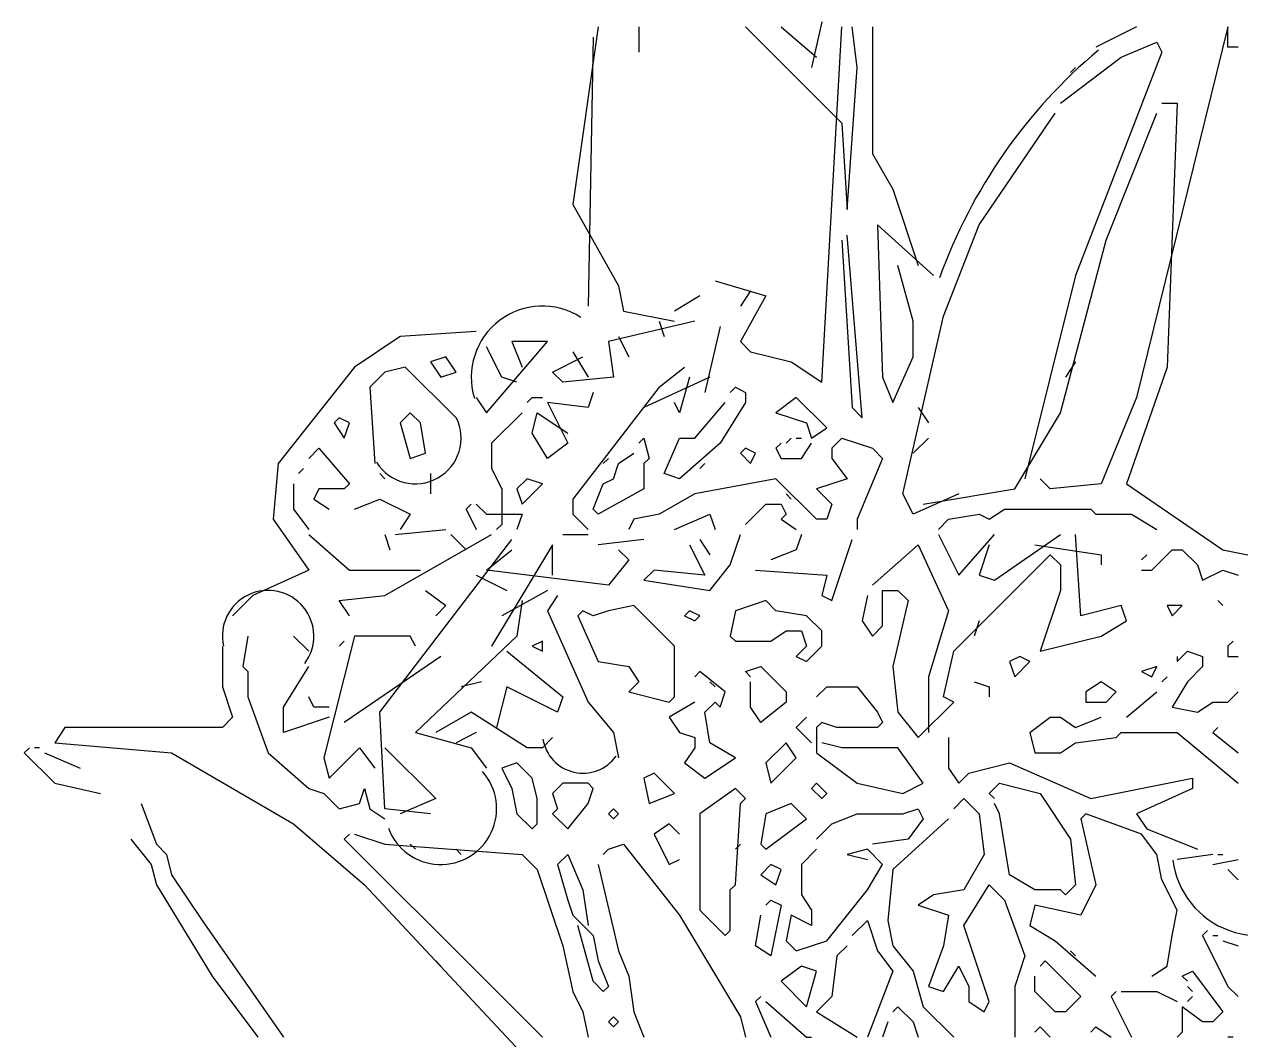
# Model space of a CAD drawing. Header units: inches. Extents: x 10 to 52.5, y 12.2 to 37.
# Drawn here: x 50.4071 to 50.5942, y 22.1215 to 22.2777 of the extents above; entities that cross this region are included whole.
import ezdxf

# ---------------------------------------------------------------- set-up
doc = ezdxf.new("R2010")
doc.units = ezdxf.units.IN
doc.header["$MEASUREMENT"] = 0
doc.layers.add('02', color=2, linetype='Continuous')

msp = doc.modelspace()

# ---------------------------------------------------------------- linework, layer by layer
at = {"layer": '02'}
for p, q in [((50.49540278325303, 22.27731862743388), (50.49149749973304, 22.24998167891175)), ((50.50165122407935, 22.27731862743388), (50.50165122407935, 22.27341334381202)), ((50.51805338971763, 22.27731862743388), (50.52352078117411, 22.27185123589009)), ((50.52352078117411, 22.27731862743388), (50.52898816343377, 22.27263229445674)), ((50.52976922200042, 22.27809967678916), (50.52820711406394, 22.27107017732345)), ((50.52976922200042, 22.22264473961553), (50.5328934471866, 22.27731862743388)), ((50.53523661357331, 22.27107017732345), (50.53445555512308, 22.27731862743388)), ((50.53757978007643, 22.27731862743388), (50.53757978007643, 22.25779223695866)), ((50.57819466896336, 22.27731862743388), (50.57194621882382, 22.27419440237867)), ((50.5922536679821, 22.27731862743388), (50.57819466896336, 22.22030157312696)), ((50.5922536679821, 22.27419440237867), (50.5922536679821, 22.27731862743388)), ((50.49462172468639, 22.27575651030059), (50.49384066611974, 22.23436057205839)), ((50.57585150257665, 22.27263229445674), (50.58131888483631, 22.27497546094531)), ((50.58131888483631, 22.27497546094531), (50.58209994340296, 22.27341334381202)), ((50.59381577591858, 22.27419440237867), (50.5922536679821, 22.27419440237867)), ((50.52352078117411, 22.27185123589009), (50.5328934471866, 22.2624785699358)), ((50.56647882736734, 22.26560279499102), (50.57585150257665, 22.27263229445674)), ((50.58209994340296, 22.27341334381202), (50.56882200295086, 22.23904690503553)), ((50.53367449644002, 22.24920062957102), (50.53523661357331, 22.27107017732345)), ((50.56804094450063, 22.27028912796817), (50.56882200295086, 22.27107017732345)), ((50.56882200295086, 22.27107017732345), (50.56882200295086, 22.27107017732345)), ((50.58209994340296, 22.26560279499102), (50.58444310990608, 22.26560279499102)), ((50.58444310990608, 22.26560279499102), (50.5828810019696, 22.2249879061041)), ((50.5328934471866, 22.2624785699358), (50.53367449644002, 22.24920062957102)), ((50.55398194548189, 22.24685746308245), (50.56569777799751, 22.26404067784318)), ((50.57350833607352, 22.24451429659387), (50.58131888483631, 22.26404067784318)), ((50.53757978007643, 22.25779223695866), (50.54070399594939, 22.25232484540032)), ((50.54070399594939, 22.25232484540032), (50.54460927946939, 22.24060901295746)), ((50.49149749973304, 22.24998167891175), (50.49852699912599, 22.23748479712816)), ((50.53836082944627, 22.24685746308245), (50.53914188801291, 22.22342579818217)), ((50.54695244608893, 22.23904690503553), (50.53836082944627, 22.24685746308245)), ((50.54851455402541, 22.23279846415101), (50.55398194548189, 22.24685746308245)), ((50.5328934471866, 22.24451429659387), (50.53445555512308, 22.21873946520503)), ((50.53601766294315, 22.21717734807174), (50.53367449644002, 22.2452953459346)), ((50.56647882736734, 22.21795840663838), (50.57350833607352, 22.24451429659387)), ((50.54382822090275, 22.23201740556982), (50.54148505451604, 22.24060901295746)), ((50.51336705659497, 22.23826584646889), (50.52117761467098, 22.23592267998032)), ((50.56882200295086, 22.23904690503553), (50.56101144499126, 22.20780468211745)), ((50.49852699912599, 22.23748479712816), (50.49930805769264, 22.23357951349174)), ((50.51883444816786, 22.23670373854696), (50.51727233103457, 22.23436057205839)), ((50.51102389009184, 22.23592267998032), (50.50711861576865, 22.23357951349174)), ((50.52117761467098, 22.23592267998032), (50.51727233103457, 22.2288931805146)), ((50.49930805769264, 22.23357951349174), (50.50711861576865, 22.23201740556982)), ((50.54226611308268, 22.20546151561433), (50.54851455402541, 22.23279846415101)), ((50.5102428315252, 22.23201740556982), (50.49696489118951, 22.2288931805146)), ((50.50477544926553, 22.23201740556982), (50.50555649863536, 22.22967423908124)), ((50.51414811516161, 22.23123634700317), (50.51180494865849, 22.2210826316936)), ((50.54382822090275, 22.22655001402603), (50.54382822090275, 22.23201740556982)), ((50.46494160974844, 22.22967423908124), (50.45791211023907, 22.2249879061041)), ((50.47665745134446, 22.23045529766244), (50.46494160974844, 22.22967423908124)), ((50.47821955928094, 22.21795840663838), (50.48759222529343, 22.2288931805146)), ((50.48212483372054, 22.2288931805146), (50.48368695085383, 22.2249879061041)), ((50.48759222529343, 22.2288931805146), (50.48212483372054, 22.2288931805146)), ((50.49696489118951, 22.2288931805146), (50.49774594975616, 22.22342579818217)), ((50.49852699912599, 22.22967423908124), (50.50008911625928, 22.22655001402603)), ((50.51727233103457, 22.2288931805146), (50.51883444816786, 22.22733107259267)), ((50.48056272578406, 22.22342579818217), (50.47821955928094, 22.22811213115932)), ((50.49149749973304, 22.22733107259267), (50.49384066611974, 22.22342579818217)), ((50.51883444816786, 22.22733107259267), (50.52508288911059, 22.22576896467075)), ((50.45791211023907, 22.2249879061041), (50.44619627772345, 22.21014784860602)), ((50.46572266831509, 22.2249879061041), (50.46259844324532, 22.22420684753746)), ((50.4735332263911, 22.21717734807174), (50.46572266831509, 22.2249879061041)), ((50.47197111845463, 22.22655001402603), (50.46962794263828, 22.22576896467075)), ((50.46962794263828, 22.22576896467075), (50.47119005977157, 22.22342579818217)), ((50.4735332263911, 22.22420684753746), (50.47197111845463, 22.22655001402603)), ((50.48837328386008, 22.22420684753746), (50.49305961674991, 22.22655001402603)), ((50.50477544926553, 22.22186368104888), (50.50868072370513, 22.2249879061041)), ((50.52508288911059, 22.22576896467075), (50.52976922200042, 22.22264473961553)), ((50.54070399594939, 22.21952051456031), (50.54382822090275, 22.22655001402603)), ((50.56882200295086, 22.22576896467075), (50.56725988593399, 22.22342579818217)), ((50.5828810019696, 22.2249879061041), (50.57663255183007, 22.20702363276217)), ((50.46259844324532, 22.22420684753746), (50.46025527662578, 22.22186368104888)), ((50.47119005977157, 22.22342579818217), (50.4735332263911, 22.22420684753746)), ((50.48290589228719, 22.22264473961553), (50.48056272578406, 22.22342579818217)), ((50.48993539179656, 22.22264473961553), (50.48837328386008, 22.22420684753746)), ((50.49774594975616, 22.22342579818217), (50.48993539179656, 22.22264473961553)), ((50.51258599802832, 22.22342579818217), (50.50243228276241, 22.21873946520503)), ((50.50946178215536, 22.22342579818217), (50.50789966513849, 22.21795840663838)), ((50.53914188801291, 22.22342579818217), (50.54070399594939, 22.21952051456031)), ((50.46025527662578, 22.22186368104888), (50.46103633530884, 22.21014784860602)), ((50.50477544926553, 22.22186368104888), (50.49149749973304, 22.2046804662736)), ((50.51571022309809, 22.2210826316936), (50.51649128178115, 22.22186368104888)), ((50.51649128178115, 22.22186368104888), (50.51805338971763, 22.2210826316936)), ((50.47665745134446, 22.22030157312696), (50.47821955928094, 22.21795840663838)), ((50.48446800022366, 22.21952051456031), (50.48524905867389, 22.22030157312696)), ((50.48524905867389, 22.22030157312696), (50.48681116661037, 22.22030157312696)), ((50.48759222529343, 22.21952051456031), (50.4907164503632, 22.21327207366124)), ((50.49384066611974, 22.21873946520503), (50.48759222529343, 22.21952051456031)), ((50.49462172468639, 22.2210826316936), (50.49384066611974, 22.21873946520503)), ((50.50789966513849, 22.21795840663838), (50.50711861576865, 22.21952051456031)), ((50.5102428315252, 22.21405313222789), (50.51492916453144, 22.21952051456031)), ((50.51805338971763, 22.21952051456031), (50.51414811516161, 22.21327207366124)), ((50.51805338971763, 22.2210826316936), (50.51805338971763, 22.21952051456031)), ((50.52586394767723, 22.22030157312696), (50.52273972260746, 22.21795840663838)), ((50.53055028068348, 22.21561524014981), (50.52586394767723, 22.22030157312696)), ((50.57819466896336, 22.22030157312696), (50.57272727739046, 22.20702363276217)), ((50.46650372688173, 22.21795840663838), (50.46494160974844, 22.21639629871646)), ((50.4680658347018, 22.21639629871646), (50.46650372688173, 22.21795840663838)), ((50.47900061784758, 22.21327207366124), (50.48368695085383, 22.21795840663838)), ((50.48524905867389, 22.21483418158317), (50.48603011735695, 22.21795840663838)), ((50.48603011735695, 22.21795840663838), (50.4907164503632, 22.21483418158317)), ((50.52273972260746, 22.21795840663838), (50.52742605549729, 22.21639629871646)), ((50.53445555512308, 22.21873946520503), (50.53601766294315, 22.21717734807174)), ((50.54460927946939, 22.21873946520503), (50.54617138740587, 22.21639629871646)), ((50.55944932785797, 22.20624257419552), (50.56647882736734, 22.21795840663838)), ((50.45556894373595, 22.21717734807174), (50.45478789436611, 22.21639629871646)), ((50.45478789436611, 22.21639629871646), (50.45635000230259, 22.21405313222789)), ((50.45713106086924, 22.21639629871646), (50.45556894373595, 22.21717734807174)), ((50.45635000230259, 22.21405313222789), (50.45713106086924, 22.21639629871646)), ((50.46494160974844, 22.21639629871646), (50.46650372688173, 22.21092890717267)), ((50.46884689326844, 22.21170996573931), (50.4680658347018, 22.21639629871646)), ((50.52742605549729, 22.21639629871646), (50.52820711406394, 22.21405313222789)), ((50.52820711406394, 22.21405313222789), (50.53055028068348, 22.21561524014981)), ((50.48759222529343, 22.21092890717267), (50.48524905867389, 22.21483418158317)), ((50.50165122407935, 22.21327207366124), (50.50243228276241, 22.21405313222789)), ((50.50243228276241, 22.21405313222789), (50.50321333201583, 22.21092890717267)), ((50.50555649863536, 22.2085857406841), (50.50789966513849, 22.21405313222789)), ((50.50789966513849, 22.21405313222789), (50.5102428315252, 22.21405313222789)), ((50.52508288911059, 22.21405313222789), (50.52430183054394, 22.21327207366124)), ((50.52586394767723, 22.21405313222789), (50.52664499704706, 22.21405313222789)), ((50.5313313299369, 22.2124910150946), (50.5328934471866, 22.21405313222789)), ((50.5328934471866, 22.21405313222789), (50.53757978007643, 22.2124910150946)), ((50.54617138740587, 22.21405313222789), (50.54382822090275, 22.21170996573931)), ((50.45088261084612, 22.21092890717267), (50.45244472786299, 22.2124910150946)), ((50.45244472786299, 22.2124910150946), (50.45713106086924, 22.20702363276217)), ((50.47900061784758, 22.21327207366124), (50.47900061784758, 22.20936679925074)), ((50.4907164503632, 22.21327207366124), (50.48759222529343, 22.21092890717267)), ((50.51414811516161, 22.21327207366124), (50.50789966513849, 22.20780468211745)), ((50.51805338971763, 22.2124910150946), (50.51727233103457, 22.21170996573931)), ((50.51961549753769, 22.21170996573931), (50.51805338971763, 22.2124910150946)), ((50.52273972260746, 22.2124910150946), (50.52352078117411, 22.21327207366124)), ((50.52273972260746, 22.2124910150946), (50.52352078117411, 22.21092890717267)), ((50.52664499704706, 22.21092890717267), (50.52820711406394, 22.21327207366124)), ((50.5313313299369, 22.2124910150946), (50.5313313299369, 22.21092890717267)), ((50.53757978007643, 22.2124910150946), (50.53914188801291, 22.21092890717267)), ((50.44619627772345, 22.21014784860602), (50.44541522847003, 22.20155624121838)), ((50.46650372688173, 22.21092890717267), (50.46884689326844, 22.21170996573931)), ((50.49696489118951, 22.21092890717267), (50.49618383262287, 22.21014784860602)), ((50.49774594975616, 22.20780468211745), (50.49852699912599, 22.21014784860602)), ((50.49852699912599, 22.21014784860602), (50.50087016562912, 22.21170996573931)), ((50.50321333201583, 22.21092890717267), (50.50243228276241, 22.21014784860602)), ((50.50243228276241, 22.21014784860602), (50.50243228276241, 22.20624257419552)), ((50.51180494865849, 22.21014784860602), (50.51102389009184, 22.20936679925074)), ((50.51727233103457, 22.21170996573931), (50.51883444816786, 22.21014784860602)), ((50.51883444816786, 22.21014784860602), (50.51961549753769, 22.21170996573931)), ((50.52352078117411, 22.21092890717267), (50.52664499704706, 22.21092890717267)), ((50.5313313299369, 22.21092890717267), (50.53367449644002, 22.20780468211745)), ((50.53914188801291, 22.21092890717267), (50.53523661357331, 22.20155624121838)), ((50.44932050290964, 22.2085857406841), (50.45010156147628, 22.20936679925074)), ((50.46259844324532, 22.20780468211745), (50.46181739387549, 22.2085857406841)), ((50.46962794263828, 22.2085857406841), (50.46962794263828, 22.20546151561433)), ((50.47900061784758, 22.20936679925074), (50.48056272578406, 22.20624257419552)), ((50.50789966513849, 22.20780468211745), (50.50555649863536, 22.2085857406841)), ((50.44853944434299, 22.20702363276217), (50.44853944434299, 22.20311834912576)), ((50.45244472786299, 22.20624257419552), (50.45166366929634, 22.2046804662736)), ((50.45635000230259, 22.20624257419552), (50.45244472786299, 22.20624257419552)), ((50.45713106086924, 22.20702363276217), (50.45635000230259, 22.20624257419552)), ((50.48056272578406, 22.20624257419552), (50.48056272578406, 22.20077518263718)), ((50.48446800022366, 22.20780468211745), (50.48290589228719, 22.20624257419552)), ((50.48290589228719, 22.20624257419552), (50.48368695085383, 22.20389940770695)), ((50.48368695085383, 22.20389940770695), (50.48681116661037, 22.20702363276217)), ((50.48681116661037, 22.20702363276217), (50.48446800022366, 22.20780468211745)), ((50.49462172468639, 22.20311834912576), (50.49618383262287, 22.20702363276217)), ((50.50243228276241, 22.20624257419552), (50.49540278325303, 22.20233729978503)), ((50.49618383262287, 22.20702363276217), (50.49774594975616, 22.20780468211745)), ((50.52273972260746, 22.20780468211745), (50.5102428315252, 22.20546151561433)), ((50.52898816343377, 22.20155624121838), (50.52273972260746, 22.20780468211745)), ((50.53367449644002, 22.20780468211745), (50.52898816343377, 22.20624257419552)), ((50.52898816343377, 22.20624257419552), (50.5313313299369, 22.20389940770695)), ((50.54539032883923, 22.20389940770695), (50.55944932785797, 22.20624257419552)), ((50.56491671943086, 22.20624257419552), (50.56335461149438, 22.20780468211745)), ((50.57272727739046, 22.20702363276217), (50.56491671943086, 22.20624257419552)), ((50.57663255183007, 22.20702363276217), (50.59147260941545, 22.19686990824124)), ((50.45166366929634, 22.2046804662736), (50.45400683579947, 22.20311834912576)), ((50.45791211023907, 22.20311834912576), (50.46181739387549, 22.2046804662736)), ((50.46181739387549, 22.2046804662736), (50.46650372688173, 22.20233729978503)), ((50.49149749973304, 22.2046804662736), (50.49149749973304, 22.20233729978503)), ((50.5102428315252, 22.20546151561433), (50.50477544926553, 22.20233729978503)), ((50.52508288911059, 22.2046804662736), (50.52430183054394, 22.20546151561433)), ((50.54382822090275, 22.20233729978503), (50.54226611308268, 22.20546151561433)), ((50.55085772052853, 22.20546151561433), (50.54382822090275, 22.20233729978503)), ((50.44853944434299, 22.20311834912576), (50.45088261084612, 22.19999413329645)), ((50.47587639277781, 22.20389940770695), (50.47509533432758, 22.20311834912576)), ((50.47509533432758, 22.20311834912576), (50.47665745134446, 22.19999413329645)), ((50.47665745134446, 22.20389940770695), (50.47821955928094, 22.20233729978503)), ((50.49540278325303, 22.20233729978503), (50.49462172468639, 22.20311834912576)), ((50.51805338971763, 22.20077518263718), (50.52117761467098, 22.20389940770695)), ((50.52117761467098, 22.20389940770695), (50.52352078117411, 22.20389940770695)), ((50.52352078117411, 22.20389940770695), (50.52430183054394, 22.20233729978503)), ((50.5313313299369, 22.20389940770695), (50.53055028068348, 22.20155624121838)), ((50.55554405341837, 22.20155624121838), (50.55788721992149, 22.20311834912576)), ((50.55788721992149, 22.20311834912576), (50.57116516945398, 22.20311834912576)), ((50.57116516945398, 22.20311834912576), (50.57194621882382, 22.20233729978503)), ((50.44541522847003, 22.20155624121838), (50.45088261084612, 22.19374568317147)), ((50.46650372688173, 22.20233729978503), (50.46494160974844, 22.19999413329645)), ((50.47821955928094, 22.20233729978503), (50.48368695085383, 22.20233729978503)), ((50.48056272578406, 22.20077518263718), (50.47978166721742, 22.19999413329645)), ((50.48368695085383, 22.20233729978503), (50.48290589228719, 22.19999413329645)), ((50.49149749973304, 22.20233729978503), (50.49384066611974, 22.19999413329645)), ((50.50087016562912, 22.20155624121838), (50.50008911625928, 22.19999413329645)), ((50.50477544926553, 22.20233729978503), (50.50087016562912, 22.20155624121838)), ((50.50711861576865, 22.19999413329645), (50.51258599802832, 22.20233729978503)), ((50.51258599802832, 22.20233729978503), (50.51336705659497, 22.19999413329645)), ((50.52430183054394, 22.20233729978503), (50.52352078117411, 22.20155624121838)), ((50.52352078117411, 22.20155624121838), (50.52586394767723, 22.19999413329645)), ((50.53055028068348, 22.20155624121838), (50.52898816343377, 22.20155624121838)), ((50.53523661357331, 22.20155624121838), (50.53523661357331, 22.19999413329645)), ((50.54773349534235, 22.19999413329645), (50.54929561259205, 22.20155624121838)), ((50.54929561259205, 22.20155624121838), (50.55398194548189, 22.20233729978503)), ((50.55398194548189, 22.20233729978503), (50.55554405341837, 22.20155624121838)), ((50.55398194548189, 22.20077518263718), (50.55398194548189, 22.20077518263718)), ((50.55632511198501, 22.20077518263718), (50.55632511198501, 22.20077518263718)), ((50.57194621882382, 22.20233729978503), (50.57741361039671, 22.20233729978503)), ((50.57741361039671, 22.20233729978503), (50.58131888483631, 22.19999413329645)), ((50.45088261084612, 22.19921307472981), (50.45713106086924, 22.19374568317147)), ((50.46259844324532, 22.18984040876097), (50.47900061784758, 22.19921307472981)), ((50.46259844324532, 22.19921307472981), (50.46337950181196, 22.19686990824124)), ((50.46416056037861, 22.19921307472981), (50.47197111845463, 22.19999413329645)), ((50.47275216770804, 22.19921307472981), (50.47509533432758, 22.19686990824124)), ((50.48993539179656, 22.19921307472981), (50.49384066611974, 22.19921307472981)), ((50.51571022309809, 22.19452674175266), (50.51727233103457, 22.19921307472981)), ((50.52664499704706, 22.19921307472981), (50.52586394767723, 22.19686990824124)), ((50.54773349534235, 22.19921307472981), (50.55085772052853, 22.19296463383074)), ((50.55085772052853, 22.19296463383074), (50.55632511198501, 22.19921307472981)), ((50.55632511198501, 22.19218357524954), (50.56647882736734, 22.19921307472981)), ((50.56960305232069, 22.18671618370575), (50.56882200295086, 22.19921307472981)), ((50.46181739387549, 22.17187612620767), (50.48212483372054, 22.19843201614861)), ((50.48837328386008, 22.19765096680788), (50.47900061784758, 22.18202985072861)), ((50.48837328386008, 22.19296463383074), (50.48837328386008, 22.19765096680788)), ((50.50243228276241, 22.19843201614861), (50.49540278325303, 22.19765096680788)), ((50.50946178215536, 22.19765096680788), (50.51180494865849, 22.19296463383074)), ((50.51102389009184, 22.19843201614861), (50.51258599802832, 22.19608884966004)), ((50.5313313299369, 22.18905935019432), (50.53445555512308, 22.19843201614861)), ((50.53757978007643, 22.1914025166829), (50.54460927946939, 22.19765096680788)), ((50.54460927946939, 22.19765096680788), (50.54929561259205, 22.1874972422724)), ((50.55554405341837, 22.19765096680788), (50.55398194548189, 22.19296463383074)), ((50.56257355292774, 22.19765096680788), (50.57272727739046, 22.19608884966004)), ((50.47821955928094, 22.19374568317147), (50.48212483372054, 22.19686990824124)), ((50.50008911625928, 22.19530780031931), (50.49696489118951, 22.1914025166829)), ((50.49852699912599, 22.19686990824124), (50.50008911625928, 22.19530780031931)), ((50.52586394767723, 22.19686990824124), (50.52195866404082, 22.19530780031931)), ((50.55007666196189, 22.18124879216196), (50.56491671943086, 22.19608884966004)), ((50.56491671943086, 22.19608884966004), (50.56647882736734, 22.19452674175266)), ((50.57272727739046, 22.19608884966004), (50.57272727739046, 22.19452674175266)), ((50.57975677689983, 22.19608884966004), (50.57897571833319, 22.19530780031931)), ((50.58053783546648, 22.19374568317147), (50.58366205133944, 22.19686990824124)), ((50.58366205133944, 22.19686990824124), (50.58522416835631, 22.19686990824124)), ((50.58522416835631, 22.19686990824124), (50.58756733485944, 22.19452674175266)), ((50.59147260941545, 22.19686990824124), (50.59928316737506, 22.19530780031931)), ((50.45088261084612, 22.19374568317147), (50.44229100328385, 22.18984040876097)), ((50.45713106086924, 22.19374568317147), (50.4680658347018, 22.19374568317147)), ((50.49696489118951, 22.1914025166829), (50.47821955928094, 22.19374568317147)), ((50.50399439069889, 22.19374568317147), (50.50243228276241, 22.19218357524954)), ((50.51180494865849, 22.19296463383074), (50.50399439069889, 22.19374568317147)), ((50.51258599802832, 22.19062145811625), (50.51571022309809, 22.19452674175266)), ((50.51961549753769, 22.19374568317147), (50.53055028068348, 22.19296463383074)), ((50.56647882736734, 22.19452674175266), (50.56647882736734, 22.19062145811625)), ((50.57897571833319, 22.19374568317147), (50.58053783546648, 22.19374568317147)), ((50.58756733485944, 22.19452674175266), (50.58834838422927, 22.19218357524954)), ((50.58834838422927, 22.19218357524954), (50.59147260941545, 22.19374568317147)), ((50.59147260941545, 22.19374568317147), (50.59381577591858, 22.19296463383074)), ((50.47665745134446, 22.19296463383074), (50.48134378435071, 22.19062145811625)), ((50.50243228276241, 22.19218357524954), (50.51258599802832, 22.19062145811625)), ((50.53055028068348, 22.19296463383074), (50.52976922200042, 22.18984040876097)), ((50.55398194548189, 22.19296463383074), (50.55632511198501, 22.19218357524954)), ((50.44229100328385, 22.18984040876097), (50.4391667783305, 22.18671618370575)), ((50.45556894373595, 22.18905935019432), (50.46259844324532, 22.18984040876097)), ((50.46884689326844, 22.19062145811625), (50.47197111845463, 22.18827829162768)), ((50.48759222529343, 22.19062145811625), (50.48056272578406, 22.18671618370575)), ((50.4891543331135, 22.18984040876097), (50.48759222529343, 22.1874972422724)), ((50.52976922200042, 22.18984040876097), (50.5313313299369, 22.18905935019432)), ((50.53679872150979, 22.18984040876097), (50.53601766294315, 22.18593512513911)), ((50.53914188801291, 22.18515407578382), (50.53914188801291, 22.19062145811625)), ((50.53914188801291, 22.19062145811625), (50.54148505451604, 22.19062145811625)), ((50.54148505451604, 22.19062145811625), (50.54304716245252, 22.18905935019432)), ((50.56647882736734, 22.19062145811625), (50.56335461149438, 22.18124879216196)), ((50.45713106086924, 22.18671618370575), (50.45556894373595, 22.18905935019432)), ((50.47197111845463, 22.18827829162768), (50.47040900120492, 22.18671618370575)), ((50.48368695085383, 22.18905935019432), (50.48290589228719, 22.18359195865053)), ((50.50087016562912, 22.18827829162768), (50.49696489118951, 22.1874972422724)), ((50.50711861576865, 22.18202985072861), (50.50087016562912, 22.18827829162768)), ((50.52117761467098, 22.18905935019432), (50.51649128178115, 22.1874972422724)), ((50.52273972260746, 22.1874972422724), (50.52117761467098, 22.18905935019432)), ((50.54304716245252, 22.18905935019432), (50.54070399594939, 22.17890562567339)), ((50.57585150257665, 22.18827829162768), (50.56960305232069, 22.18671618370575)), ((50.57663255183007, 22.18593512513911), (50.57585150257665, 22.18827829162768)), ((50.58522416835631, 22.18827829162768), (50.5828810019696, 22.18827829162768)), ((50.5828810019696, 22.18827829162768), (50.58366205133944, 22.18671618370575)), ((50.58366205133944, 22.18671618370575), (50.58522416835631, 22.18827829162768)), ((50.59069155073239, 22.18905935019432), (50.59147260941545, 22.18827829162768)), ((50.48759222529343, 22.1874972422724), (50.49384066611974, 22.17343824334096)), ((50.49305961674991, 22.1874972422724), (50.49227855829968, 22.18671618370575)), ((50.49227855829968, 22.18671618370575), (50.49540278325303, 22.17968668424004)), ((50.49462172468639, 22.18671618370575), (50.49305961674991, 22.1874972422724)), ((50.49696489118951, 22.1874972422724), (50.49462172468639, 22.18671618370575)), ((50.50946178215536, 22.1874972422724), (50.50868072370513, 22.18671618370575)), ((50.50868072370513, 22.18671618370575), (50.5102428315252, 22.18593512513911)), ((50.51102389009184, 22.18671618370575), (50.50946178215536, 22.1874972422724)), ((50.5102428315252, 22.18593512513911), (50.51102389009184, 22.18671618370575)), ((50.51649128178115, 22.1874972422724), (50.51571022309809, 22.18359195865053)), ((50.52742605549729, 22.18671618370575), (50.52273972260746, 22.1874972422724)), ((50.52976922200042, 22.18437301721718), (50.52742605549729, 22.18671618370575)), ((50.53601766294315, 22.18593512513911), (50.53757978007643, 22.18359195865053)), ((50.54929561259205, 22.1874972422724), (50.54617138740587, 22.17734351775146)), ((50.55398194548189, 22.18593512513911), (50.55320088691524, 22.18359195865053)), ((50.57272727739046, 22.18359195865053), (50.57663255183007, 22.18593512513911)), ((50.52195866404082, 22.18281090929525), (50.52430183054394, 22.18437301721718)), ((50.52430183054394, 22.18437301721718), (50.52664499704706, 22.18437301721718)), ((50.52664499704706, 22.18437301721718), (50.52742605549729, 22.18202985072861)), ((50.52976922200042, 22.18202985072861), (50.52976922200042, 22.18437301721718)), ((50.53757978007643, 22.18359195865053), (50.53914188801291, 22.18515407578382)), ((50.43760467039402, 22.18202985072861), (50.43760467039402, 22.17578140982954)), ((50.44150994483362, 22.18359195865053), (50.44072889546378, 22.17890562567339)), ((50.44853944434299, 22.18359195865053), (50.45088261084612, 22.18124879216196)), ((50.45791211023907, 22.18359195865053), (50.45322577723282, 22.16484662672741)), ((50.45556894373595, 22.18202985072861), (50.45635000230259, 22.18281090929525)), ((50.46650372688173, 22.18359195865053), (50.45791211023907, 22.18359195865053)), ((50.46728477625157, 22.18202985072861), (50.46650372688173, 22.18359195865053)), ((50.48290589228719, 22.18359195865053), (50.46728477625157, 22.16875191036382)), ((50.48681116661037, 22.18281090929525), (50.48524905867389, 22.18202985072861)), ((50.48524905867389, 22.18202985072861), (50.48681116661037, 22.18124879216196)), ((50.48681116661037, 22.18124879216196), (50.48681116661037, 22.18281090929525)), ((50.50711861576865, 22.17421929269625), (50.50711861576865, 22.18202985072861)), ((50.51571022309809, 22.18359195865053), (50.51649128178115, 22.18281090929525)), ((50.51649128178115, 22.18281090929525), (50.52195866404082, 22.18281090929525)), ((50.52742605549729, 22.18202985072861), (50.52586394767723, 22.18046774280668)), ((50.52742605549729, 22.17968668424004), (50.52976922200042, 22.18202985072861)), ((50.56335461149438, 22.18124879216196), (50.57272727739046, 22.18359195865053)), ((50.5922536679821, 22.18202985072861), (50.59303471735193, 22.18281090929525)), ((50.5922536679821, 22.18202985072861), (50.5922536679821, 22.18046774280668)), ((50.47119005977157, 22.18046774280668), (50.45635000230259, 22.17031401828575)), ((50.48134378435071, 22.18124879216196), (50.48993539179656, 22.17421929269625)), ((50.52586394767723, 22.18046774280668), (50.52742605549729, 22.17968668424004)), ((50.54851455402541, 22.17421929269625), (50.55007666196189, 22.18124879216196)), ((50.56023038642461, 22.18046774280668), (50.55866827848813, 22.17968668424004)), ((50.56179249424468, 22.17968668424004), (50.56023038642461, 22.18046774280668)), ((50.58444310990608, 22.17968668424004), (50.58600521772615, 22.18124879216196)), ((50.58444310990608, 22.18046774280668), (50.58444310990608, 22.17968668424004)), ((50.58600521772615, 22.18124879216196), (50.58834838422927, 22.18046774280668)), ((50.58834838422927, 22.18046774280668), (50.58834838422927, 22.17890562567339)), ((50.5922536679821, 22.18046774280668), (50.59381577591858, 22.18046774280668)), ((50.44072889546378, 22.17890562567339), (50.44150994483362, 22.17812457631811)), ((50.44697733640651, 22.17265718477432), (50.45088261084612, 22.17890562567339)), ((50.49540278325303, 22.17968668424004), (50.50008911625928, 22.17890562567339)), ((50.50008911625928, 22.17890562567339), (50.50165122407935, 22.17656245918482)), ((50.51805338971763, 22.17812457631811), (50.52039655610434, 22.17890562567339)), ((50.52039655610434, 22.17890562567339), (50.52430183054394, 22.17500035126289)), ((50.54070399594939, 22.17890562567339), (50.54148505451604, 22.17187612620767)), ((50.55866827848813, 22.17968668424004), (50.55944932785797, 22.17734351775146)), ((50.55944932785797, 22.17734351775146), (50.56179249424468, 22.17968668424004)), ((50.58131888483631, 22.17890562567339), (50.57897571833319, 22.17812457631811)), ((50.58053783546648, 22.17734351775146), (50.58131888483631, 22.17890562567339)), ((50.58366205133944, 22.17890562567339), (50.58366205133944, 22.17890562567339)), ((50.58834838422927, 22.17890562567339), (50.58600521772615, 22.17656245918482)), ((50.44150994483362, 22.17812457631811), (50.44150994483362, 22.17421929269625)), ((50.47743850071429, 22.17656245918482), (50.47431428495775, 22.17578140982954)), ((50.50165122407935, 22.17656245918482), (50.50008911625928, 22.17500035126289)), ((50.51102389009184, 22.17812457631811), (50.5102428315252, 22.17734351775146)), ((50.51492916453144, 22.17500035126289), (50.51102389009184, 22.17812457631811)), ((50.51336705659497, 22.17578140982954), (50.51258599802832, 22.17656245918482)), ((50.51805338971763, 22.17812457631811), (50.51883444816786, 22.17734351775146)), ((50.51883444816786, 22.17265718477432), (50.51883444816786, 22.17656245918482)), ((50.54617138740587, 22.17734351775146), (50.54617138740587, 22.16875191036382)), ((50.55320088691524, 22.17656245918482), (50.55554405341837, 22.17578140982954)), ((50.57272727739046, 22.17656245918482), (50.57038411088734, 22.17500035126289)), ((50.57507044389359, 22.17500035126289), (50.57272727739046, 22.17656245918482)), ((50.57897571833319, 22.17812457631811), (50.58053783546648, 22.17734351775146)), ((50.58209994340296, 22.17656245918482), (50.5828810019696, 22.17734351775146)), ((50.58600521772615, 22.17656245918482), (50.58366205133944, 22.17265718477432)), ((50.43760467039402, 22.17578140982954), (50.4391667783305, 22.17109507685239)), ((50.48134378435071, 22.17578140982954), (50.47978166721742, 22.16953295970455)), ((50.4891543331135, 22.17187612620767), (50.48134378435071, 22.17578140982954)), ((50.50008911625928, 22.17500035126289), (50.50633755720201, 22.17343824334096)), ((50.51414811516161, 22.17265718477432), (50.51492916453144, 22.17500035126289)), ((50.52430183054394, 22.17500035126289), (50.52430183054394, 22.17343824334096)), ((50.52898816343377, 22.17421929269625), (50.53055028068348, 22.17578140982954)), ((50.53055028068348, 22.17578140982954), (50.53523661357331, 22.17578140982954)), ((50.53523661357331, 22.17578140982954), (50.53836082944627, 22.17187612620767)), ((50.55554405341837, 22.17578140982954), (50.55554405341837, 22.17421929269625)), ((50.57038411088734, 22.17500035126289), (50.57038411088734, 22.17343824334096)), ((50.57350833607352, 22.17343824334096), (50.57507044389359, 22.17500035126289)), ((50.57663255183007, 22.17109507685239), (50.58131888483631, 22.17500035126289)), ((50.5922536679821, 22.17343824334096), (50.59381577591858, 22.17500035126289)), ((50.44150994483362, 22.17421929269625), (50.44463416990339, 22.1656276853086)), ((50.44697733640651, 22.16875191036382), (50.44697733640651, 22.17265718477432)), ((50.45166366929634, 22.17265718477432), (50.45088261084612, 22.17421929269625)), ((50.45400683579947, 22.17265718477432), (50.45166366929634, 22.17265718477432)), ((50.48993539179656, 22.17421929269625), (50.4891543331135, 22.17187612620767)), ((50.49384066611974, 22.17343824334096), (50.49774594975616, 22.16875191036382)), ((50.50633755720201, 22.17343824334096), (50.50711861576865, 22.17421929269625)), ((50.5102428315252, 22.17343824334096), (50.50633755720201, 22.17109507685239)), ((50.51180494865849, 22.17187612620767), (50.51336705659497, 22.17343824334096)), ((50.51336705659497, 22.17343824334096), (50.51414811516161, 22.17265718477432)), ((50.52039655610434, 22.17031401828575), (50.51883444816786, 22.17265718477432)), ((50.52430183054394, 22.17343824334096), (50.52039655610434, 22.17031401828575)), ((50.52820711406394, 22.17265718477432), (50.52820711406394, 22.17265718477432)), ((50.54460927946939, 22.16797085179718), (50.55007666196189, 22.17343824334096)), ((50.55007666196189, 22.17343824334096), (50.54851455402541, 22.17421929269625)), ((50.57038411088734, 22.17343824334096), (50.57350833607352, 22.17343824334096)), ((50.58366205133944, 22.17265718477432), (50.58756733485944, 22.17187612620767)), ((50.58756733485944, 22.17187612620767), (50.58991050147898, 22.17343824334096)), ((50.58991050147898, 22.17343824334096), (50.5922536679821, 22.17343824334096)), ((50.4391667783305, 22.17109507685239), (50.43760467039402, 22.16953295970455)), ((50.45400683579947, 22.17109507685239), (50.44697733640651, 22.16875191036382)), ((50.46259844324532, 22.15703607792096), (50.46181739387549, 22.17187612620767)), ((50.47587639277781, 22.17187612620767), (50.47040900120492, 22.16875191036382)), ((50.48446800022366, 22.16640874387525), (50.47587639277781, 22.17187612620767)), ((50.50633755720201, 22.17109507685239), (50.50789966513849, 22.16875191036382)), ((50.51258599802832, 22.16718979321598), (50.51180494865849, 22.17187612620767)), ((50.52586394767723, 22.16953295970455), (50.52742605549729, 22.17109507685239)), ((50.53836082944627, 22.17187612620767), (50.53914188801291, 22.17031401828575)), ((50.54148505451604, 22.17187612620767), (50.54460927946939, 22.16797085179718)), ((50.56179249424468, 22.16875191036382), (50.56491671943086, 22.17109507685239)), ((50.56491671943086, 22.17109507685239), (50.56647882736734, 22.17109507685239)), ((50.56647882736734, 22.17109507685239), (50.56882200295086, 22.16953295970455)), ((50.56882200295086, 22.16953295970455), (50.57272727739046, 22.17109507685239)), ((50.41339194691255, 22.16953295970455), (50.41182983897607, 22.16718979321598)), ((50.43760467039402, 22.16953295970455), (50.41339194691255, 22.16953295970455)), ((50.52586394767723, 22.16953295970455), (50.52820711406394, 22.16718979321598)), ((50.52976922200042, 22.17031401828575), (50.52898816343377, 22.16953295970455)), ((50.52898816343377, 22.16953295970455), (50.52898816343377, 22.1656276853086)), ((50.53211238850354, 22.16953295970455), (50.52976922200042, 22.17031401828575)), ((50.53836082944627, 22.16953295970455), (50.53211238850354, 22.16953295970455)), ((50.53914188801291, 22.17031401828575), (50.53836082944627, 22.16953295970455)), ((50.58991050147898, 22.16875191036382), (50.59069155073239, 22.16953295970455)), ((50.41182983897607, 22.16718979321598), (50.429794112318, 22.1656276853086)), ((50.46728477625157, 22.16875191036382), (50.47587639277781, 22.16640874387525)), ((50.47665745134446, 22.16875191036382), (50.4735332263911, 22.16718979321598)), ((50.48837328386008, 22.16797085179718), (50.48681116661037, 22.16640874387525)), ((50.49774594975616, 22.16875191036382), (50.49852699912599, 22.16484662672741)), ((50.50789966513849, 22.16875191036382), (50.5102428315252, 22.16797085179718)), ((50.5102428315252, 22.16797085179718), (50.5102428315252, 22.16640874387525)), ((50.51649128178115, 22.16484662672741), (50.51258599802832, 22.16718979321598)), ((50.52430183054394, 22.16718979321598), (50.52117761467098, 22.16406557738668)), ((50.52586394767723, 22.16484662672741), (50.52430183054394, 22.16718979321598)), ((50.5328934471866, 22.16640874387525), (50.52976922200042, 22.16718979321598)), ((50.54929561259205, 22.16797085179718), (50.54929561259205, 22.16328451882003)), ((50.56179249424468, 22.16875191036382), (50.56257355292774, 22.1656276853086)), ((50.56647882736734, 22.1656276853086), (50.56882200295086, 22.16718979321598)), ((50.56882200295086, 22.16718979321598), (50.57507044389359, 22.16797085179718)), ((50.57507044389359, 22.16797085179718), (50.57585150257665, 22.16875191036382)), ((50.57585150257665, 22.16875191036382), (50.58444310990608, 22.16875191036382)), ((50.58444310990608, 22.16875191036382), (50.59381577591858, 22.16094135233146)), ((50.58991050147898, 22.16875191036382), (50.59381577591858, 22.1656276853086)), ((50.40714350608624, 22.1656276853086), (50.40792456453647, 22.16640874387525)), ((50.40714350608624, 22.1656276853086), (50.41182983897607, 22.16094135233146)), ((50.40948667247294, 22.16640874387525), (50.4087056139063, 22.16640874387525)), ((50.41026773103959, 22.1656276853086), (50.41573511341567, 22.16328451882003)), ((50.429794112318, 22.1656276853086), (50.44853944434299, 22.15469291143239)), ((50.44463416990339, 22.1656276853086), (50.45088261084612, 22.16016029375026)), ((50.45400683579947, 22.1617224108981), (50.45869316880572, 22.16640874387525)), ((50.45869316880572, 22.16640874387525), (50.46103633530884, 22.16328451882003)), ((50.46259844324532, 22.16640874387525), (50.47040900120492, 22.15859818584289)), ((50.47587639277781, 22.16640874387525), (50.47821955928094, 22.16328451882003)), ((50.48681116661037, 22.16640874387525), (50.48446800022366, 22.16640874387525)), ((50.5102428315252, 22.16640874387525), (50.50868072370513, 22.16406557738668)), ((50.52898816343377, 22.1656276853086), (50.53523661357331, 22.16094135233146)), ((50.54148505451604, 22.16640874387525), (50.5328934471866, 22.16640874387525)), ((50.54539032883923, 22.16094135233146), (50.54148505451604, 22.16640874387525)), ((50.56257355292774, 22.1656276853086), (50.56647882736734, 22.1656276853086)), ((50.45322577723282, 22.16484662672741), (50.45400683579947, 22.1617224108981)), ((50.48290589228719, 22.16406557738668), (50.48056272578406, 22.16328451882003)), ((50.48056272578406, 22.16328451882003), (50.48212483372054, 22.16016029375026)), ((50.48524905867389, 22.1617224108981), (50.48290589228719, 22.16406557738668)), ((50.50868072370513, 22.16406557738668), (50.51180494865849, 22.1617224108981)), ((50.51180494865849, 22.1617224108981), (50.51649128178115, 22.16484662672741)), ((50.52117761467098, 22.16406557738668), (50.52195866404082, 22.16094135233146)), ((50.52195866404082, 22.16094135233146), (50.52586394767723, 22.16484662672741)), ((50.54929561259205, 22.16328451882003), (50.55085772052853, 22.16094135233146)), ((50.55241982846501, 22.16250346023883), (50.55866827848813, 22.16406557738668)), ((50.55866827848813, 22.16406557738668), (50.57116516945398, 22.15859818584289)), ((50.48603011735695, 22.15859818584289), (50.48524905867389, 22.1617224108981)), ((50.50399439069889, 22.16250346023883), (50.50243228276241, 22.1617224108981)), ((50.50243228276241, 22.1617224108981), (50.50321333201583, 22.15781712726169)), ((50.50711861576865, 22.15937924440953), (50.50399439069889, 22.16250346023883)), ((50.55085772052853, 22.16094135233146), (50.55241982846501, 22.16250346023883)), ((50.57116516945398, 22.15859818584289), (50.58678627629279, 22.1617224108981)), ((50.58678627629279, 22.1617224108981), (50.58678627629279, 22.16016029375026)), ((50.41182983897607, 22.16094135233146), (50.41885933848544, 22.15937924440953)), ((50.45088261084612, 22.16016029375026), (50.45322577723282, 22.15937924440953)), ((50.45869316880572, 22.15781712726169), (50.45947422737236, 22.16016029375026)), ((50.45947422737236, 22.16016029375026), (50.46025527662578, 22.15703607792096)), ((50.48212483372054, 22.16016029375026), (50.48290589228719, 22.15625501935432)), ((50.48993539179656, 22.16094135233146), (50.48837328386008, 22.15937924440953)), ((50.49384066611974, 22.16094135233146), (50.48993539179656, 22.16094135233146)), ((50.49462172468639, 22.16016029375026), (50.49384066611974, 22.16094135233146)), ((50.49384066611974, 22.15781712726169), (50.49462172468639, 22.16016029375026)), ((50.51649128178115, 22.16016029375026), (50.51102389009184, 22.15625501935432)), ((50.51805338971763, 22.15859818584289), (50.51649128178115, 22.16016029375026)), ((50.52898816343377, 22.16094135233146), (50.52820711406394, 22.16016029375026)), ((50.52820711406394, 22.16016029375026), (50.52976922200042, 22.15859818584289)), ((50.53055028068348, 22.15937924440953), (50.52898816343377, 22.16094135233146)), ((50.53523661357331, 22.16094135233146), (50.54226611308268, 22.15937924440953)), ((50.54226611308268, 22.15937924440953), (50.54539032883923, 22.16094135233146)), ((50.55554405341837, 22.15937924440953), (50.55710616135485, 22.16094135233146)), ((50.55710616135485, 22.16094135233146), (50.56335461149438, 22.15937924440953)), ((50.58678627629279, 22.16016029375026), (50.57819466896336, 22.15625501935432)), ((50.42510777942817, 22.15781712726169), (50.42745094581488, 22.15156868636262)), ((50.45322577723282, 22.15937924440953), (50.45556894373595, 22.15703607792096)), ((50.45556894373595, 22.15703607792096), (50.45869316880572, 22.15781712726169)), ((50.47040900120492, 22.15859818584289), (50.46494160974844, 22.15625501935432)), ((50.48603011735695, 22.15469291143239), (50.48603011735695, 22.15859818584289)), ((50.48837328386008, 22.15937924440953), (50.4891543331135, 22.15703607792096)), ((50.4907164503632, 22.15391185285119), (50.49384066611974, 22.15781712726169)), ((50.50321333201583, 22.15781712726169), (50.50711861576865, 22.15937924440953)), ((50.51649128178115, 22.1453202454781), (50.51727233103457, 22.15781712726169)), ((50.51727233103457, 22.15781712726169), (50.51805338971763, 22.15859818584289)), ((50.52508288911059, 22.15781712726169), (50.52117761467098, 22.15625501935432)), ((50.52742605549729, 22.15547396077312), (50.52508288911059, 22.15781712726169)), ((50.52976922200042, 22.15859818584289), (50.53055028068348, 22.15937924440953)), ((50.55007666196189, 22.15703607792096), (50.55163877909518, 22.15859818584289)), ((50.55163877909518, 22.15859818584289), (50.55398194548189, 22.15625501935432)), ((50.55554405341837, 22.15937924440953), (50.55632511198501, 22.15859818584289)), ((50.55710616135485, 22.15625501935432), (50.55632511198501, 22.15781712726169)), ((50.56335461149438, 22.15937924440953), (50.56804094450063, 22.15234974494382)), ((50.46025527662578, 22.15703607792096), (50.46259844324532, 22.15547396077312)), ((50.46962794263828, 22.15625501935432), (50.46259844324532, 22.15703607792096)), ((50.48290589228719, 22.15625501935432), (50.48524905867389, 22.15391185285119)), ((50.4891543331135, 22.15703607792096), (50.48837328386008, 22.15625501935432)), ((50.48837328386008, 22.15625501935432), (50.4907164503632, 22.15391185285119)), ((50.49774594975616, 22.15703607792096), (50.49696489118951, 22.15625501935432)), ((50.49696489118951, 22.15625501935432), (50.49774594975616, 22.15547396077312)), ((50.49852699912599, 22.15625501935432), (50.49774594975616, 22.15703607792096)), ((50.49774594975616, 22.15547396077312), (50.49852699912599, 22.15625501935432)), ((50.51102389009184, 22.15625501935432), (50.51102389009184, 22.14141496184169)), ((50.52117761467098, 22.15625501935432), (50.52039655610434, 22.15156868636262)), ((50.5313313299369, 22.15469291143239), (50.53523661357331, 22.15625501935432)), ((50.53523661357331, 22.15625501935432), (50.54226611308268, 22.15625501935432)), ((50.54226611308268, 22.15625501935432), (50.54460927946939, 22.15703607792096)), ((50.54460927946939, 22.15703607792096), (50.54539032883923, 22.15547396077312)), ((50.55398194548189, 22.15625501935432), (50.55476299485172, 22.15000657845524)), ((50.55866827848813, 22.14688235338548), (50.55710616135485, 22.15625501935432)), ((50.57038411088734, 22.15625501935432), (50.56960305232069, 22.15547396077312)), ((50.57897571833319, 22.15313079428455), (50.57038411088734, 22.15625501935432)), ((50.57819466896336, 22.15625501935432), (50.57975677689983, 22.15391185285119)), ((50.44853944434299, 22.15469291143239), (50.45947422737236, 22.1453202454781)), ((50.48524905867389, 22.15391185285119), (50.48603011735695, 22.15469291143239)), ((50.50633755720201, 22.15469291143239), (50.50399439069889, 22.15313079428455)), ((50.50789966513849, 22.15313079428455), (50.50633755720201, 22.15469291143239)), ((50.52117761467098, 22.15078762779597), (50.52742605549729, 22.15547396077312)), ((50.52898816343377, 22.15234974494382), (50.5313313299369, 22.15469291143239)), ((50.54070399594939, 22.14766341196667), (50.54929561259205, 22.15547396077312)), ((50.54539032883923, 22.15547396077312), (50.54304716245252, 22.15234974494382)), ((50.56960305232069, 22.15547396077312), (50.57194621882382, 22.1453202454781)), ((50.57975677689983, 22.15391185285119), (50.58756733485944, 22.15078762779597)), ((50.42354567149169, 22.15234974494382), (50.42666989644504, 22.1484444613074)), ((50.45713106086924, 22.15313079428455), (50.45635000230259, 22.15234974494382)), ((50.45635000230259, 22.15234974494382), (50.47743850071429, 22.13126124653212)), ((50.45791211023907, 22.15313079428455), (50.46259844324532, 22.15156868636262)), ((50.50399439069889, 22.15313079428455), (50.50633755720201, 22.1484444613074)), ((50.54304716245252, 22.15234974494382), (50.53757978007643, 22.15156868636262)), ((50.56804094450063, 22.15234974494382), (50.56882200295086, 22.1453202454781)), ((50.58131888483631, 22.15000657845524), (50.57897571833319, 22.15313079428455)), ((50.42745094581488, 22.15156868636262), (50.42901306306458, 22.15000657845524)), ((50.46259844324532, 22.15156868636262), (50.48368695085383, 22.15000657845524)), ((50.46650372688173, 22.15156868636262), (50.46728477625157, 22.15078762779597)), ((50.4735332263911, 22.15078762779597), (50.47431428495775, 22.15000657845524)), ((50.49618383262287, 22.15000657845524), (50.49696489118951, 22.15078762779597)), ((50.49696489118951, 22.15078762779597), (50.49930805769264, 22.15156868636262)), ((50.49930805769264, 22.15156868636262), (50.50789966513849, 22.14063391250096)), ((50.51649128178115, 22.15078762779597), (50.51727233103457, 22.15156868636262)), ((50.52039655610434, 22.15156868636262), (50.52117761467098, 22.15078762779597)), ((50.52898816343377, 22.15078762779597), (50.52664499704706, 22.1484444613074)), ((50.53679872150979, 22.15078762779597), (50.53367449644002, 22.15000657845524)), ((50.53914188801291, 22.1484444613074), (50.53679872150979, 22.15078762779597)), ((50.42666989644504, 22.1484444613074), (50.42745094581488, 22.1453202454781)), ((50.42901306306458, 22.15000657845524), (50.429794112318, 22.14688235338548)), ((50.48368695085383, 22.15000657845524), (50.48603011735695, 22.14766341196667)), ((50.4891543331135, 22.1484444613074), (50.4907164503632, 22.15000657845524)), ((50.4891543331135, 22.1484444613074), (50.4907164503632, 22.14297707898953)), ((50.4907164503632, 22.15000657845524), (50.49305961674991, 22.1445391868969)), ((50.49540278325303, 22.1484444613074), (50.49852699912599, 22.13516652094262)), ((50.50633755720201, 22.1484444613074), (50.50789966513849, 22.14922551987405)), ((50.52195866404082, 22.1484444613074), (50.52039655610434, 22.14688235338548)), ((50.52352078117411, 22.14766341196667), (50.52195866404082, 22.1484444613074)), ((50.52664499704706, 22.1484444613074), (50.52664499704706, 22.14375812833026)), ((50.53367449644002, 22.15000657845524), (50.53679872150979, 22.14922551987405)), ((50.53679872150979, 22.1445391868969), (50.53914188801291, 22.1484444613074)), ((50.55476299485172, 22.15000657845524), (50.55163877909518, 22.1445391868969)), ((50.58209994340296, 22.14610129481883), (50.58131888483631, 22.15000657845524)), ((50.58991050147898, 22.15000657845524), (50.58444310990608, 22.14922551987405)), ((50.58991050147898, 22.1484444613074), (50.59381577591858, 22.14922551987405)), ((50.59069155073239, 22.15000657845524), (50.59147260941545, 22.15000657845524)), ((50.429794112318, 22.14688235338548), (50.43448044532425, 22.13985285391976)), ((50.48603011735695, 22.14766341196667), (50.48993539179656, 22.13594757952381)), ((50.52039655610434, 22.14688235338548), (50.52273972260746, 22.1453202454781)), ((50.52273972260746, 22.1453202454781), (50.52352078117411, 22.14766341196667)), ((50.54070399594939, 22.14766341196667), (50.53992294657956, 22.13985285391976)), ((50.56257355292774, 22.1445391868969), (50.55866827848813, 22.14688235338548)), ((50.5922536679821, 22.14766341196667), (50.59381577591858, 22.14610129481883)), ((50.42745094581488, 22.1453202454781), (50.43604256245754, 22.13126124653212)), ((50.45947422737236, 22.1453202454781), (50.50399439069889, 22.09767585712546)), ((50.49305961674991, 22.1445391868969), (50.49384066611974, 22.13907179535311)), ((50.51571022309809, 22.1445391868969), (50.51649128178115, 22.1453202454781)), ((50.51571022309809, 22.13829074601238), (50.51571022309809, 22.1445391868969)), ((50.53055028068348, 22.13672862886454), (50.53679872150979, 22.1445391868969)), ((50.55163877909518, 22.1445391868969), (50.54695244608893, 22.14375812833026)), ((50.55163877909518, 22.13907179535311), (50.55554405341837, 22.1453202454781)), ((50.55554405341837, 22.1453202454781), (50.55788721992149, 22.14297707898953)), ((50.56647882736734, 22.1445391868969), (50.56257355292774, 22.1445391868969)), ((50.56725988593399, 22.14375812833026), (50.56647882736734, 22.1445391868969)), ((50.56882200295086, 22.1453202454781), (50.56725988593399, 22.14375812833026)), ((50.57194621882382, 22.1453202454781), (50.56960305232069, 22.14063391250096)), ((50.58444310990608, 22.14141496184169), (50.58209994340296, 22.14610129481883)), ((50.4907164503632, 22.14297707898953), (50.49149749973304, 22.14063391250096)), ((50.52117761467098, 22.14219602040833), (50.52195866404082, 22.14297707898953)), ((50.52195866404082, 22.14297707898953), (50.52352078117411, 22.14219602040833)), ((50.52664499704706, 22.14375812833026), (50.52820711406394, 22.14141496184169)), ((50.54695244608893, 22.14375812833026), (50.54460927946939, 22.14219602040833)), ((50.55788721992149, 22.14297707898953), (50.56101144499126, 22.13438546237597)), ((50.51102389009184, 22.14141496184169), (50.51492916453144, 22.13750968743119)), ((50.52352078117411, 22.14219602040833), (50.52195866404082, 22.13438546237597)), ((50.52820711406394, 22.14141496184169), (50.52820711406394, 22.13907179535311)), ((50.54460927946939, 22.14219602040833), (50.54929561259205, 22.14063391250096)), ((50.56257355292774, 22.14219602040833), (50.56179249424468, 22.13907179535311)), ((50.56960305232069, 22.14063391250096), (50.56257355292774, 22.14219602040833)), ((50.58366205133944, 22.13750968743119), (50.58444310990608, 22.14141496184169)), ((50.43448044532425, 22.13985285391976), (50.44697733640651, 22.12188858057783)), ((50.49149749973304, 22.14063391250096), (50.49462172468639, 22.13750968743119)), ((50.49462172468639, 22.13048018796547), (50.49227855829968, 22.13907179535311)), ((50.50789966513849, 22.14063391250096), (50.51727233103457, 22.12501279642168)), ((50.51961549753769, 22.13594757952381), (50.52039655610434, 22.14063391250096)), ((50.52508288911059, 22.14063391250096), (50.52430183054394, 22.13672862886454)), ((50.52820711406394, 22.13907179535311), (50.52508288911059, 22.14063391250096)), ((50.53445555512308, 22.13750968743119), (50.53679872150979, 22.13985285391976)), ((50.53679872150979, 22.13985285391976), (50.53836082944627, 22.13516652094262)), ((50.53992294657956, 22.13985285391976), (50.54070399594939, 22.13594757952381)), ((50.54929561259205, 22.14063391250096), (50.54851455402541, 22.13594757952381)), ((50.55554405341837, 22.12735596291025), (50.55163877909518, 22.13907179535311)), ((50.56179249424468, 22.13907179535311), (50.56569777799751, 22.13672862886454)), ((50.49462172468639, 22.13750968743119), (50.49540278325303, 22.13360441302069)), ((50.51492916453144, 22.13750968743119), (50.51571022309809, 22.13829074601238)), ((50.5828810019696, 22.13282335445404), (50.58366205133944, 22.13750968743119)), ((50.58912944279592, 22.13829074601238), (50.58834838422927, 22.13750968743119)), ((50.58834838422927, 22.13750968743119), (50.5922536679821, 22.12969912939883)), ((50.58991050147898, 22.13750968743119), (50.59069155073239, 22.13750968743119)), ((50.48993539179656, 22.13594757952381), (50.49149749973304, 22.12891808004354)), ((50.49852699912599, 22.13516652094262), (50.50008911625928, 22.13126124653212)), ((50.52195866404082, 22.13438546237597), (50.51961549753769, 22.13594757952381)), ((50.52430183054394, 22.13672862886454), (50.52586394767723, 22.13516652094262)), ((50.52586394767723, 22.13516652094262), (50.53055028068348, 22.13672862886454)), ((50.53211238850354, 22.13438546237597), (50.53367449644002, 22.13594757952381)), ((50.53836082944627, 22.13516652094262), (50.54070399594939, 22.1320422958874)), ((50.54070399594939, 22.13594757952381), (50.54382822090275, 22.1320422958874)), ((50.54851455402541, 22.13594757952381), (50.54617138740587, 22.12969912939883)), ((50.56569777799751, 22.13672862886454), (50.57194621882382, 22.13126124653212)), ((50.56804094450063, 22.13516652094262), (50.56882200295086, 22.13438546237597)), ((50.59147260941545, 22.13672862886454), (50.59381577591858, 22.13594757952381)), ((50.47040900120492, 22.13360441302069), (50.47119005977157, 22.13282335445404)), ((50.49540278325303, 22.13360441302069), (50.49696489118951, 22.12969912939883)), ((50.53211238850354, 22.13438546237597), (50.5313313299369, 22.1281370214769)), ((50.56101144499126, 22.13438546237597), (50.55944932785797, 22.12969912939883)), ((50.56335461149438, 22.13282335445404), (50.5641356607478, 22.13360441302069)), ((50.5641356607478, 22.13360441302069), (50.56960305232069, 22.1281370214769)), ((50.52664499704706, 22.13282335445404), (50.52352078117411, 22.13048018796547)), ((50.52898816343377, 22.1320422958874), (50.52664499704706, 22.13282335445404)), ((50.52742605549729, 22.12657491355497), (50.52898816343377, 22.1320422958874)), ((50.54070399594939, 22.1320422958874), (50.53679872150979, 22.12188858057783)), ((50.54382822090275, 22.1320422958874), (50.54539032883923, 22.12657491355497)), ((50.54851455402541, 22.12891808004354), (50.55085772052853, 22.13282335445404)), ((50.55085772052853, 22.13282335445404), (50.55241982846501, 22.12969912939883)), ((50.58053783546648, 22.13126124653212), (50.5828810019696, 22.13282335445404)), ((50.58522416835631, 22.13126124653212), (50.58678627629279, 22.1320422958874)), ((50.58678627629279, 22.1320422958874), (50.59147260941545, 22.12579385498833)), ((50.43604256245754, 22.13126124653212), (50.44307206196691, 22.12188858057783)), ((50.47743850071429, 22.13126124653212), (50.48681116661037, 22.12188858057783)), ((50.49618383262287, 22.12891808004354), (50.49462172468639, 22.13048018796547)), ((50.49696489118951, 22.12969912939883), (50.49618383262287, 22.12891808004354)), ((50.50008911625928, 22.13126124653212), (50.50087016562912, 22.12579385498833)), ((50.52352078117411, 22.13048018796547), (50.52742605549729, 22.12657491355497)), ((50.54617138740587, 22.12969912939883), (50.54851455402541, 22.12891808004354)), ((50.55241982846501, 22.12969912939883), (50.55241982846501, 22.12735596291025)), ((50.55944932785797, 22.12969912939883), (50.55944932785797, 22.12188858057783)), ((50.56257355292774, 22.12891808004354), (50.56257355292774, 22.13126124653212)), ((50.58522416835631, 22.13126124653212), (50.58600521772615, 22.13048018796547)), ((50.58600521772615, 22.12969912939883), (50.58678627629279, 22.12891808004354)), ((50.5922536679821, 22.12969912939883), (50.59381577591858, 22.1281370214769)), ((50.49149749973304, 22.12891808004354), (50.49305961674991, 22.12579385498833)), ((50.51961549753769, 22.12735596291025), (50.52039655610434, 22.1281370214769)), ((50.5313313299369, 22.1281370214769), (50.52898816343377, 22.12579385498833)), ((50.56569777799751, 22.12579385498833), (50.56257355292774, 22.12891808004354)), ((50.56960305232069, 22.1281370214769), (50.56725988593399, 22.12579385498833)), ((50.57428938532694, 22.1281370214769), (50.57507044389359, 22.12891808004354)), ((50.57428938532694, 22.1281370214769), (50.57741361039671, 22.12188858057783)), ((50.57585150257665, 22.12891808004354), (50.58131888483631, 22.12891808004354)), ((50.58131888483631, 22.12891808004354), (50.58444310990608, 22.12735596291025)), ((50.58600521772615, 22.12735596291025), (50.58678627629279, 22.1281370214769)), ((50.49305961674991, 22.12579385498833), (50.49384066611974, 22.12188858057783)), ((50.50087016562912, 22.12579385498833), (50.50243228276241, 22.12188858057783)), ((50.51961549753769, 22.12735596291025), (50.52195866404082, 22.12188858057783)), ((50.52117761467098, 22.12735596291025), (50.52742605549729, 22.12188858057783)), ((50.52898816343377, 22.12579385498833), (50.53523661357331, 22.12188858057783)), ((50.54070399594939, 22.12579385498833), (50.54148505451604, 22.12657491355497)), ((50.54148505451604, 22.12657491355497), (50.54382822090275, 22.1242317470664)), ((50.54539032883923, 22.12657491355497), (50.55007666196189, 22.12188858057783)), ((50.55241982846501, 22.12735596291025), (50.55476299485172, 22.12579385498833)), ((50.55476299485172, 22.12579385498833), (50.55554405341837, 22.12735596291025)), ((50.56725988593399, 22.12579385498833), (50.56569777799751, 22.12579385498833)), ((50.58522416835631, 22.12657491355497), (50.58522416835631, 22.12266962993311)), ((50.58834838422927, 22.1242317470664), (50.58522416835631, 22.12657491355497)), ((50.59147260941545, 22.12579385498833), (50.58991050147898, 22.1242317470664)), ((50.49774594975616, 22.12501279642168), (50.49696489118951, 22.1242317470664)), ((50.49696489118951, 22.1242317470664), (50.49774594975616, 22.12345068849976)), ((50.49852699912599, 22.1242317470664), (50.49774594975616, 22.12501279642168)), ((50.49774594975616, 22.12345068849976), (50.49852699912599, 22.1242317470664)), ((50.51727233103457, 22.12501279642168), (50.51805338971763, 22.12188858057783)), ((50.53992294657956, 22.1242317470664), (50.53914188801291, 22.12188858057783)), ((50.54382822090275, 22.1242317470664), (50.54460927946939, 22.12188858057783)), ((50.58991050147898, 22.1242317470664), (50.58834838422927, 22.1242317470664)), ((50.56257355292774, 22.12266962993311), (50.56335461149438, 22.12345068849976)), ((50.56335461149438, 22.12345068849976), (50.56491671943086, 22.12188858057783)), ((50.57116516945398, 22.12266962993311), (50.57194621882382, 22.12345068849976)), ((50.57194621882382, 22.12345068849976), (50.57428938532694, 22.12188858057783)), ((50.58522416835631, 22.12266962993311), (50.58444310990608, 22.12188858057783)), ((50.52742605549729, 22.12188858057783), (50.52820711406394, 22.12188858057783)), ((50.59303471735193, 22.12188858057783), (50.5922536679821, 22.12188858057783))]:
    msp.add_line(p, q, dxfattribs=at)
for centre, radius, start, end in [((50.625057998793, 22.21092890717267), 0.08201082712131239, 130.0136672070282, 160.2011241778543), ((50.48681116661037, 22.22342579818217), 0.01093477387448668, 57.26477623059006, 197.102730379431), ((50.46728477625157, 22.21405313222789), 0.00702949946754106, 212.0053839165274, 26.56505117707508), ((50.44463416990339, 22.18359195865053), 0.00702949946754106, 323.1301023554926, 192.5288072573419), ((50.49305961674991, 22.16875191036382), 0.00624844089612597, 189.4623222080245, 324.4623207532096), ((50.47119005977157, 22.15703607792096), 0.008591607385306324, 200.5560467801581, 41.63353919719059), ((50.59694000087193, 22.15078762779597), 0.01327794036366703, 187.1250163489018, 16.69924503307446)]:
    msp.add_arc(centre, radius, start, end, dxfattribs=at)

doc.saveas('drawing.dxf')
